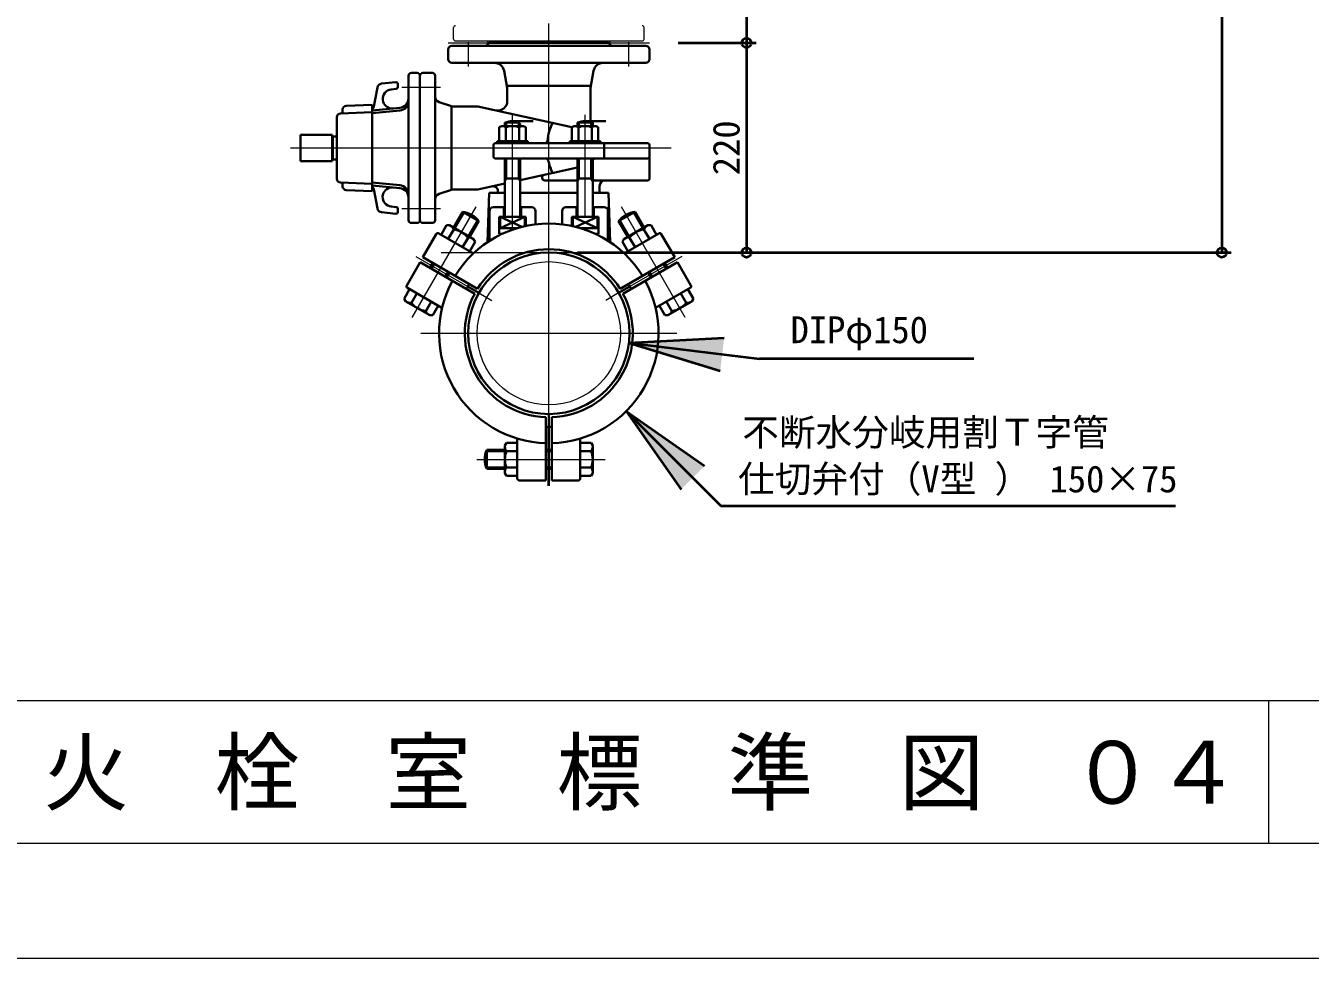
# Model space of a CAD drawing. Units: millimetres at full size, sheet at 1:20; details may follow other scales. Extents: x -5778 to 5792, y -3160 to 3160.
# Drawn here: x -2703 to -1357, y -920 to 57 of the extents above; entities that cross this region are included whole.
import ezdxf
from ezdxf.enums import TextEntityAlignment as Align

# ---------------------------------------------------------------- set-up
doc = ezdxf.new("R2010")
doc.units = ezdxf.units.MM
doc.header["$LTSCALE"] = 20
doc.header["$PDMODE"] = 32
doc.header["$PDSIZE"] = 10
doc.linetypes.add('CHAIN1', pattern=[8, 5, -1, 1, -1])
for name, color, linetype, lineweight in [('0-3_CENTER', 1, 'CHAIN1', 40), ('0-7_TEMP01', 3, 'Continuous', 18), ('0-8_T字管', 6, 'Continuous', 35), ('0-A_細線', 7, 'Continuous', 9), ('0-C_図面標題', 3, 'Continuous', 18), ('0-D_図面枠', 3, 'Continuous', 18), ('0-E_寸法', 1, 'Continuous', 40)]:
    doc.layers.add(name, color=color, linetype=linetype, lineweight=lineweight)
doc.styles.add('ＭＳ ゴシック', font='')
doc.styles.get('ＭＳ ゴシック').set_extended_font_data('MS Gothic')

msp = doc.modelspace()

# ---------------------------------------------------------------- linework, layer by layer
at = {"layer": '0-3_CENTER'}
msp.add_line((-2154.82, -425.06), (-2154.82, -363.34), dxfattribs=at)
at = {"layer": '0-7_TEMP01'}
for p, q in [((-2154.82, -349.84), (-2154.82, 58.81)), ((-2260.32, 38.66), (-2049.32, 38.66)), ((-2238.82, 13.79), (-2238.82, 39.33)), ((-2070.82, 13.79), (-2070.82, 39.33)), ((-2308.85, -7.84), (-2268.18, -7.84)), ((-2192.82, -156.8), (-2192.82, -35.9)), ((-2116.82, -143.34), (-2116.82, -36.66)), ((-2425.26, -71.34), (-2026.58, -71.34)), ((-2297.8, -248.98), (-2230.87, -133.06)), ((-2011.84, -248.98), (-2078.77, -133.06)), ((-2308.85, -134.84), (-2268.18, -134.84)), ((-2294.07, -184.95), (-2239.69, -216.34)), ((-2267.57, -180.84), (-2042.07, -180.84)), ((-2015.58, -184.95), (-2069.95, -216.34)), ((-2228, -223.09), (-2214.53, -230.87)), ((-2081.64, -223.09), (-2095.11, -230.87)), ((-2288.78, -265.34), (-2020.86, -265.34)), ((-2230.29, -397.34), (-2095.86, -397.34)), ((-1401.03, -649.63), (-1401.03, -799.63)), ((-4321.03, -919.63), (1618.97, -919.63))]:
    msp.add_line(p, q, dxfattribs=at)
at = {"layer": '0-8_T字管'}
for p, q in [((-2260.32, 21.66), (-2260.32, 31.66)), ((-2053.32, 35.66), (-2256.32, 35.66)), ((-2217.32, 38.66), (-2220.32, 35.66)), ((-2049.32, 21.66), (-2049.32, 31.66)), ((-2053.32, 17.66), (-2256.32, 17.66)), ((-2301.82, 4.16), (-2301.82, -146.84)), ((-2292.82, 7.16), (-2298.82, 7.16)), ((-2289.82, 4.16), (-2289.82, -146.84)), ((-2286.82, 7.16), (-2276.82, 7.16)), ((-2273.82, 4.16), (-2273.82, -146.84)), ((-2201.76, 9.54), (-2198.32, -8.35)), ((-2107.88, 9.54), (-2111.32, -8.35)), ((-2338.11, -28.07), (-2334.44, -8.06)), ((-2315.01, -2.54), (-2330.01, -3.98)), ((-2314.63, -9.54), (-2319.87, -10.04)), ((-2312.82, -7.55), (-2312.82, -4.53)), ((-2198.32, -6.35), (-2111.32, -6.35)), ((-2198.32, -22.22), (-2198.32, -8.35)), ((-2111.32, -44.04), (-2111.32, -8.35)), ((-2366.98, -27.18), (-2339.82, -26.09)), ((-2339.82, -116.6), (-2339.82, -26.09)), ((-2269.72, -23.21), (-2255.82, -27.84)), ((-2376.82, -103.5), (-2376.82, -39.19)), ((-2372.98, -35.19), (-2339.82, -33.84)), ((-2370.82, -31.19), (-2370.82, -35.1)), ((-2310.86, -29.27), (-2339.82, -32.05)), ((-2310.86, -32.27), (-2339.82, -35.06)), ((-2310.86, -29.27), (-2317.95, -29.95)), ((-2256.82, -114.84), (-2256.82, -27.84)), ((-2255.82, -27.84), (-2229.16, -27.84)), ((-2130.68, -49.68), (-2229.16, -27.84)), ((-2206.67, -49.7), (-2204.32, -48.34)), ((-2206.67, -64.34), (-2206.67, -49.7)), ((-2204.32, -48.34), (-2181.32, -48.34)), ((-2200.82, -44.84), (-2184.82, -44.84)), ((-2200.82, -48.34), (-2200.82, -44.84)), ((-2199.75, -49.7), (-2199.75, -64.34)), ((-2199.32, -48.34), (-2199.32, -44.84)), ((-2192.82, -43.34), (-2171.18, -43.34)), ((-2186.32, -48.34), (-2186.32, -44.84)), ((-2185.89, -64.34), (-2185.89, -49.7)), ((-2184.82, -48.34), (-2184.82, -45.76)), ((-2181.32, -48.34), (-2178.97, -49.7)), ((-2178.97, -49.7), (-2178.97, -64.34)), ((-2130.68, -49.7), (-2128.32, -48.34)), ((-2130.68, -64.34), (-2130.68, -49.7)), ((-2128.32, -48.34), (-2105.32, -48.34)), ((-2124.82, -44.84), (-2108.82, -44.84)), ((-2124.82, -48.34), (-2124.82, -44.84)), ((-2123.75, -49.7), (-2123.75, -64.34)), ((-2123.32, -48.34), (-2123.32, -44.84)), ((-2116.82, -43.34), (-2095.18, -43.34)), ((-2110.32, -48.34), (-2110.32, -44.84)), ((-2109.89, -64.34), (-2109.89, -49.7)), ((-2108.82, -48.34), (-2108.82, -44.84)), ((-2105.32, -48.34), (-2102.97, -49.7)), ((-2102.97, -49.7), (-2102.97, -64.34)), ((-2414.82, -57.59), (-2381.82, -57.59)), ((-2414.82, -57.59), (-2414.82, -85.09)), ((-2381.82, -85.09), (-2381.82, -57.59)), ((-2381.02, -59.34), (-2381.82, -59.8)), ((-2381.02, -59.34), (-2381.02, -83.34)), ((-2210.82, -66.34), (-2051.32, -66.34)), ((-2208.82, -66.34), (-2208.82, -64.34)), ((-2132.82, -64.34), (-2100.82, -64.34)), ((-2132.82, -66.34), (-2132.82, -64.34)), ((-2100.82, -66.34), (-2100.82, -64.34)), ((-2096.82, -82.34), (-2096.82, -66.34)), ((-2289.82, -71.34), (-2289.82, -146.84)), ((-2212.82, -80.34), (-2212.82, -68.34)), ((-2049.32, -103.34), (-2049.32, -68.34)), ((-2414.82, -85.09), (-2381.82, -85.09)), ((-2210.82, -82.34), (-2116.82, -82.34)), ((-2200.82, -143.34), (-2200.82, -82.34)), ((-2199.32, -103.34), (-2199.32, -82.34)), ((-2186.32, -103.34), (-2186.32, -82.34)), ((-2184.82, -143.34), (-2184.82, -82.34)), ((-2124.82, -91.71), (-2184.82, -105.01)), ((-2124.82, -143.34), (-2124.82, -82.34)), ((-2123.32, -103.34), (-2123.32, -82.34)), ((-2116.82, -82.34), (-2051.32, -82.34)), ((-2110.32, -103.34), (-2110.32, -82.34)), ((-2108.82, -143.34), (-2108.82, -82.34)), ((-2372.98, -107.5), (-2339.82, -108.84)), ((-2370.82, -111.5), (-2370.82, -107.58)), ((-2310.86, -110.41), (-2339.82, -107.62)), ((-2199.32, -103.34), (-2200.82, -105.94)), ((-2200.82, -103.34), (-2184.82, -103.34)), ((-2186.32, -103.34), (-2184.82, -105.94)), ((-2158.92, -105.34), (-2124.82, -105.34)), ((-2123.32, -103.34), (-2124.82, -105.94)), ((-2108.82, -103.34), (-2124.82, -103.34)), ((-2110.32, -103.34), (-2108.82, -105.94)), ((-2108.82, -105.34), (-2051.32, -105.34)), ((-2366.98, -115.5), (-2339.82, -116.6)), ((-2310.86, -113.42), (-2339.82, -110.63)), ((-2338.11, -114.62), (-2334.44, -134.62)), ((-2269.72, -119.47), (-2255.82, -114.84)), ((-2256.82, -114.84), (-2229.16, -114.84)), ((-2200.82, -108.56), (-2229.16, -114.84)), ((-2218.96, -169.89), (-2217.32, -118.34)), ((-2200.82, -118.34), (-2217.32, -118.34)), ((-2208.07, -118.34), (-2208.07, -116.39)), ((-2124.82, -118.34), (-2184.82, -118.34)), ((-2092.32, -118.34), (-2108.82, -118.34)), ((-2101.57, -118.34), (-2101.57, -111.34)), ((-2090.68, -169.89), (-2092.32, -118.34)), ((-2314.63, -133.15), (-2319.87, -132.64)), ((-2301.82, -144.84), (-2301.82, -124.84)), ((-2273.82, -124.84), (-2273.82, -144.84)), ((-2212.82, -133.34), (-2200.82, -133.34)), ((-2201.82, -143.34), (-2201.82, -133.34)), ((-2184.82, -133.34), (-2172.82, -133.34)), ((-2183.82, -143.34), (-2183.82, -133.34)), ((-2124.82, -133.34), (-2136.82, -133.34)), ((-2125.82, -143.34), (-2125.82, -133.34)), ((-2096.82, -133.34), (-2108.82, -133.34)), ((-2107.82, -143.34), (-2107.82, -133.34)), ((-2315.01, -140.15), (-2330.01, -138.7)), ((-2312.82, -135.14), (-2312.82, -138.16)), ((-2245.3, -138.05), (-2254.8, -154.5)), ((-2243.99, -138.8), (-2253.49, -155.25)), ((-2245.3, -138.05), (-2227.98, -148.05)), ((-2229.28, -147.3), (-2238.78, -163.76)), ((-2216.82, -168.49), (-2216.82, -137.34)), ((-2206.82, -143.34), (-2178.82, -143.34)), ((-2206.82, -143.34), (-2206.82, -161.34)), ((-2205.82, -155.34), (-2179.82, -143.34)), ((-2205.82, -143.34), (-2183.03, -153.86)), ((-2205.82, -155.34), (-2205.82, -143.34)), ((-2179.82, -153.09), (-2179.82, -143.34)), ((-2178.82, -143.34), (-2178.82, -152.88)), ((-2168.82, -151.2), (-2168.82, -137.34)), ((-2140.82, -151.2), (-2140.82, -137.34)), ((-2102.82, -143.34), (-2130.82, -143.34)), ((-2130.82, -143.34), (-2130.82, -152.88)), ((-2129.82, -143.34), (-2103.82, -155.34)), ((-2129.82, -153.09), (-2129.82, -143.34)), ((-2126.61, -153.86), (-2103.82, -143.34)), ((-2103.82, -155.34), (-2103.82, -143.34)), ((-2102.82, -143.34), (-2102.82, -161.34)), ((-2092.82, -168.49), (-2092.82, -137.34)), ((-2080.37, -147.3), (-2070.86, -163.76)), ((-2065.64, -138.8), (-2056.15, -155.25)), ((-2064.35, -138.05), (-2054.84, -154.5)), ((-2292.82, -149.84), (-2298.82, -149.84)), ((-2286.82, -149.84), (-2276.82, -149.84)), ((-2269.95, -160.76), (-2233.72, -181.68)), ((-2267.63, -162.1), (-2261.95, -152.25)), ((-2261.95, -152.25), (-2258.7, -152.25)), ((-2254.45, -156.59), (-2260.13, -166.44)), ((-2258.7, -152.25), (-2233.58, -166.75)), ((-2227.98, -148.05), (-2237.47, -164.5)), ((-2206.82, -161.34), (-2203.9, -161.34)), ((-2205.82, -155.34), (-2188.36, -155.34)), ((-2121.28, -155.34), (-2103.82, -155.34)), ((-2102.82, -161.34), (-2105.74, -161.34)), ((-2050.95, -152.25), (-2076.06, -166.75)), ((-2039.68, -160.76), (-2075.92, -181.68)), ((-2055.19, -156.59), (-2049.5, -166.44)), ((-2047.69, -152.25), (-2050.95, -152.25)), ((-2042.01, -162.1), (-2047.69, -152.25)), ((-2286.69, -185.75), (-2272.69, -161.5)), ((-2245.14, -175.09), (-2239.45, -165.25)), ((-2231.95, -169.57), (-2237.63, -179.42)), ((-2233.58, -166.75), (-2231.95, -169.57)), ((-2076.06, -166.75), (-2077.69, -169.57)), ((-2077.69, -169.57), (-2072.01, -179.42)), ((-2064.51, -175.09), (-2070.19, -165.25)), ((-2022.95, -185.75), (-2036.95, -161.5)), ((-2286.69, -185.75), (-2229.49, -218.77)), ((-2022.95, -185.75), (-2080.15, -218.77)), ((-2289.69, -190.94), (-2303.69, -215.19)), ((-2289.69, -190.94), (-2232.49, -223.97)), ((-2276.3, -191.75), (-2279.3, -196.94)), ((-2277.99, -197.69), (-2274.99, -192.49)), ((-2263.28, -206.19), (-2260.28, -201)), ((-2258.97, -201.75), (-2261.97, -206.94)), ((-2019.95, -190.94), (-2077.16, -223.97)), ((-2050.66, -201.75), (-2047.66, -206.94)), ((-2046.37, -206.19), (-2049.36, -201)), ((-2031.64, -197.69), (-2034.65, -192.49)), ((-2033.34, -191.75), (-2030.35, -196.94)), ((-2019.95, -190.94), (-2005.95, -215.19)), ((-2300.64, -219.26), (-2306.32, -229.11)), ((-2302.95, -217.92), (-2266.72, -238.84)), ((-2298.82, -233.44), (-2293.13, -223.59)), ((-2239.69, -216.34), (-2228, -223.09)), ((-2069.95, -216.34), (-2081.64, -223.09)), ((-2006.68, -217.92), (-2042.91, -238.84)), ((-2010.82, -233.44), (-2016.51, -223.59)), ((-2009.01, -219.26), (-2003.32, -229.11)), ((-2306.32, -229.11), (-2304.69, -231.93)), ((-2304.69, -231.93), (-2279.58, -246.43)), ((-2278.14, -232.25), (-2283.82, -242.1)), ((-2276.32, -246.43), (-2270.64, -236.58)), ((-2033.32, -246.43), (-2039, -236.58)), ((-2031.5, -232.25), (-2025.82, -242.1)), ((-2004.95, -231.93), (-2030.06, -246.43)), ((-2003.32, -229.11), (-2004.95, -231.93)), ((-2279.58, -246.43), (-2276.32, -246.43)), ((-2030.06, -246.43), (-2033.32, -246.43)), ((-2154.82, -363.34), (-2154.82, -349.84)), ((-2157.82, -419.34), (-2157.82, -353.29)), ((-2151.82, -419.34), (-2151.82, -353.29)), ((-2187.82, -417.34), (-2187.82, -375.5)), ((-2121.82, -417.34), (-2121.82, -375.5)), ((-2219.82, -387.34), (-2200.82, -387.34)), ((-2219.82, -407.34), (-2219.82, -387.34)), ((-2219.82, -388.84), (-2200.82, -388.84)), ((-2200.82, -382.84), (-2199.19, -380.02)), ((-2200.82, -411.84), (-2200.82, -382.84)), ((-2199.19, -380.02), (-2187.82, -380.02)), ((-2187.82, -388.68), (-2199.19, -388.68)), ((-2157.82, -387.34), (-2151.82, -387.34)), ((-2151.82, -388.84), (-2157.82, -388.84)), ((-2110.45, -380.02), (-2121.82, -380.02)), ((-2121.82, -388.68), (-2110.45, -388.68)), ((-2108.82, -382.84), (-2110.45, -380.02)), ((-2108.82, -411.84), (-2108.82, -382.84)), ((-2219.82, -405.84), (-2200.82, -405.84)), ((-2219.82, -407.34), (-2200.82, -407.34)), ((-2199.19, -414.67), (-2200.82, -411.84)), ((-2199.19, -406.01), (-2187.82, -406.01)), ((-2187.82, -414.67), (-2199.19, -414.67)), ((-2151.82, -405.84), (-2157.82, -405.84)), ((-2157.82, -407.34), (-2151.82, -407.34)), ((-2110.45, -406.01), (-2121.82, -406.01)), ((-2121.82, -414.67), (-2110.45, -414.67)), ((-2110.45, -414.67), (-2108.82, -411.84)), ((-2157.82, -419.34), (-2185.82, -419.34)), ((-2151.82, -419.34), (-2123.82, -419.34))]:
    msp.add_line(p, q, dxfattribs=at)
for points in [[(-2217.32, 38.66), (-2092.32, 38.66), (-2089.32, 35.66)], [(-2376.82, -59.34), (-2381.02, -59.34), (-2381.82, -59.8)], [(-2176.82, -66.34), (-2176.82, -64.34), (-2208.82, -64.34)], [(-2376.82, -83.34), (-2381.02, -83.34), (-2381.82, -82.88)], [(-2064.35, -138.05), (-2081.66, -148.05), (-2072.16, -164.5)]]:
    msp.add_lwpolyline(points, dxfattribs=at)
msp.add_circle((-2154.82, -265.34), 84.5, dxfattribs=at)
for centre, radius, start, end in [((-2256.32, 31.66), 4, 90, 180), ((-2053.32, 31.66), 4, 0, 90), ((-2256.32, 21.66), 4, 180, 270), ((-2211.58, 7.66), 10, 10.886, 90), ((-2098.06, 7.66), 10, 90, 169.114), ((-2053.32, 21.66), 4, 270, 0), ((-2298.82, 4.16), 3, 90, 180), ((-2292.82, 4.16), 3, 0, 90), ((-2286.82, 4.16), 3, 90, 180), ((-2276.82, 4.16), 3, 0, 90), ((-2329.52, -8.96), 5, 95.5, 169.621), ((-2318.91, -19.99), 10, 95.5, 275.5), ((-2314.82, -4.53), 2, 0, 95.5), ((-2314.82, -7.55), 2, 275.5, 0), ((-2311.82, -19.31), 10, 275.5, 0), ((-2311.82, -22.32), 10, 275.5, 0), ((-2267.82, -17.52), 6, 180, 251.565), ((-2208.32, -22.22), 10, 257.5, 0), ((-2372.82, -39.19), 4, 92.321, 180), ((-2366.82, -31.19), 4, 92.321, 180), ((-2343.03, -27.17), 5, 309.889, 349.621), ((-2203.21, -53.43), 5.09, 47.117, 90), ((-2192.82, -65.43), 22.09, 68.761, 111.239), ((-2192.82, -66.66), 18.32, 67.781, 112.219), ((-2182.43, -53.43), 5.09, 90, 132.883), ((-2096.82, -71.34), 60, 154.179, 172.705), ((-2127.21, -53.43), 5.09, 47.117, 90), ((-2116.82, -65.43), 22.09, 68.761, 111.239), ((-2116.82, -66.66), 18.32, 67.781, 112.219), ((-2106.43, -53.43), 5.09, 90, 132.883), ((-2210.82, -68.34), 2, 90, 180), ((-2159.31, -63.34), 3, 270, 352.705), ((-2051.32, -68.34), 2, 0, 90), ((-2210.82, -80.34), 2, 180, 270), ((-2051.32, -80.34), 2, 270, 0), ((-2158.24, -85.34), 3, 12.84, 90), ((-2096.82, -71.34), 60, 192.84, 205.821), ((-2105.32, -88.34), 6, 90, 125.685), ((-2372.82, -103.5), 4, 180, 267.679), ((-2158.92, -102.34), 3, 102.5, 270), ((-2105.32, -99.34), 6, 234.315, 270), ((-2095.57, -111.34), 6, 90, 180), ((-2051.32, -103.34), 2, 270, 0), ((-2366.82, -111.5), 4, 180, 267.679), ((-2343.03, -115.51), 5, 10.379, 50.111), ((-2318.91, -122.69), 10, 90, 264.5), ((-2311.82, -120.37), 10, 0, 84.5), ((-2311.82, -123.37), 10, 0, 84.5), ((-2267.82, -125.16), 6, 108.435, 180), ((-2213.07, -116.39), 5, 0, 102.5), ((-2314.82, -135.14), 2, 0, 84.5), ((-2212.82, -137.34), 4, 90, 180), ((-2172.82, -137.34), 4, 0, 90), ((-2136.82, -137.34), 4, 90, 180), ((-2096.82, -137.34), 4, 0, 90), ((-2329.52, -133.72), 5, 190.379, 264.5), ((-2314.82, -138.16), 2, 264.5, 0), ((-2298.82, -146.84), 3, 180, 270), ((-2292.82, -146.84), 3, 270, 0), ((-2286.82, -146.84), 3, 180, 270), ((-2276.82, -146.84), 3, 270, 0), ((-2248.64, -163.83), 26, 37.38, 82.62), ((-2061.01, -163.83), 26, 97.38, 142.62), ((-2270.95, -162.49), 2, 60, 150), ((-2260.67, -158.7), 6.57, 18.781, 60), ((-2258.05, -180.16), 23.84, 38.702, 81.298), ((-2154.82, -265.34), 115, 31.495, 148.505), ((-2051.59, -180.16), 23.84, 98.702, 141.298), ((-2048.97, -158.7), 6.57, 120, 161.219), ((-2038.68, -162.49), 2, 30, 120), ((-2238.17, -171.69), 6.57, 60, 101.219), ((-2071.47, -171.69), 6.57, 78.781, 120), ((-2154.82, -265.34), 88, 31.954, 148.046), ((-2301.95, -216.19), 2, 150, 240), ((-2154.82, -265.34), 115, 151.495, 268.505), ((-2154.82, -265.34), 98, 148.246, 151.754), ((-2154.82, -265.34), 115, 271.495, 28.505), ((-2154.82, -265.34), 98, 28.246, 31.754), ((-2007.69, -216.19), 2, 300, 30), ((-2154.82, -265.34), 88, 151.954, 268.046), ((-2154.82, -265.34), 88, 271.954, 28.046), ((-2300.1, -227), 6.57, 240, 281.219), ((-2280.22, -218.53), 23.84, 218.702, 261.298), ((-2277.6, -239.99), 6.57, 198.781, 240), ((-2032.04, -239.99), 6.57, 300, 341.219), ((-2029.43, -218.53), 23.84, 278.702, 321.298), ((-2009.54, -227), 6.57, 258.781, 300), ((-2154.82, -265.34), 98, 268.246, 271.754), ((-2195.82, -397.34), 26, 157.38, 202.62), ((-2194.25, -384.35), 6.57, 180, 221.219), ((-2176.97, -397.34), 23.84, 158.702, 201.298), ((-2115.39, -384.35), 6.57, 318.781, 0), ((-2132.66, -397.34), 23.84, 338.702, 21.298), ((-2194.25, -410.33), 6.57, 138.781, 180), ((-2115.39, -410.33), 6.57, 0, 41.219), ((-2185.82, -417.34), 2, 180, 270), ((-2123.82, -417.34), 2, 270, 0)]:
    msp.add_arc(centre, radius, start, end, dxfattribs=at)
at = {"layer": '0-A_細線'}
for p, q in [((-2254.6, 42.65), (-2254.6, 54.65)), ((-2055.05, 42.65), (-2055.05, 54.65)), ((-2252.6, 40.66), (-2057.05, 40.66)), ((-2217.82, 38.66), (-2219.82, 40.66)), ((-2091.82, 38.66), (-2089.82, 40.66))]:
    msp.add_line(p, q, dxfattribs=at)
for radius in [84.5, 75]:
    msp.add_circle((-2154.82, -265.34), radius, dxfattribs=at)
for centre, start, end in [((-2252.6, 54.65), 90, 180.002), ((-2057.05, 54.65), 359.998, 90), ((-2252.6, 42.65), 180.002, 270), ((-2057.05, 42.65), 270, 359.998)]:
    msp.add_arc(centre, 2, start, end, dxfattribs=at)
at = {"layer": '0-C_図面標題'}
msp.add_line((-4201.03, -649.63), (1498.97, -649.63), dxfattribs=at)
at = {"layer": '0-D_図面枠'}
msp.add_lwpolyline([(-4201.03, 3040.37), (1498.97, 3040.37), (1498.97, -799.63), (-4201.03, -799.63)], close=True, dxfattribs=at)
at = {"layer": '0-E_寸法'}
for p, q in [((-1449.84, 919.16), (-1449.84, -180.84)), ((-1947.74, 188.66), (-1947.74, 38.66)), ((-2019.32, 38.66), (-1937.74, 38.66)), ((-2019.32, 38.66), (-1937.74, 38.66)), ((-1947.74, 38.66), (-1947.74, -180.84)), ((-2124.82, -180.84), (-1439.84, -180.84)), ((-2124.82, -180.84), (-1937.74, -180.84)), ((-2070.93, -275.48), (-1971.08, -270.05)), ((-2070.93, -275.48), (-1975.24, -304.53)), ((-2070.93, -275.48), (-1934.26, -291.99)), ((-1709.48, -291.99), (-1934.26, -291.99)), ((-2073.82, -346.97), (-1974.52, -445.95)), ((-2073.82, -346.97), (-1991.81, -404.2)), ((-2073.82, -346.97), (-2016.33, -428.8)), ((-1974.52, -445.95), (-1498.16, -445.95))]:
    msp.add_line(p, q, dxfattribs=at)
for p in [(-1947.74, 38.66), (-1947.74, -180.84), (-1449.84, -180.84)]:
    msp.add_point(p, dxfattribs=at)
for points in [[(-1971.08, -270.05), (-1975.24, -304.53), (-2070.93, -275.48)], [(-1991.81, -404.2), (-2016.33, -428.8), (-2073.82, -346.97)]]:
    msp.add_solid(points, dxfattribs=at)

# ---------------------------------------------------------------- texts
at = {"layer": '0-C_図面標題', "style": 'ＭＳ ゴシック'}
msp.add_text('消\u3000火\u3000栓\u3000室\u3000標\u3000準\u3000図\u3000０４\u3000（配水管径φ１５０）', height=65.69, dxfattribs=at).set_placement((-2863.51, -777.49), align=Align.BOTTOM_LEFT)
at = {"layer": '0-E_寸法', "style": 'ＭＳ ゴシック'}
msp.add_text('220', height=28.15, rotation=90, dxfattribs=at).set_placement((-1946.52, -99.89), align=Align.BOTTOM_LEFT)
for s, p in [('DIPφ150', (-1901.62, -284.13)), ('不断水分岐用割Ｔ字管', (-1952.16, -391.5)), ('仕切弁付（V型 ） 150×75', (-1956.5, -440.31))]:
    msp.add_text(s, height=28.15, dxfattribs=at).set_placement(p, align=Align.BOTTOM_LEFT)

doc.saveas('drawing.dxf')
